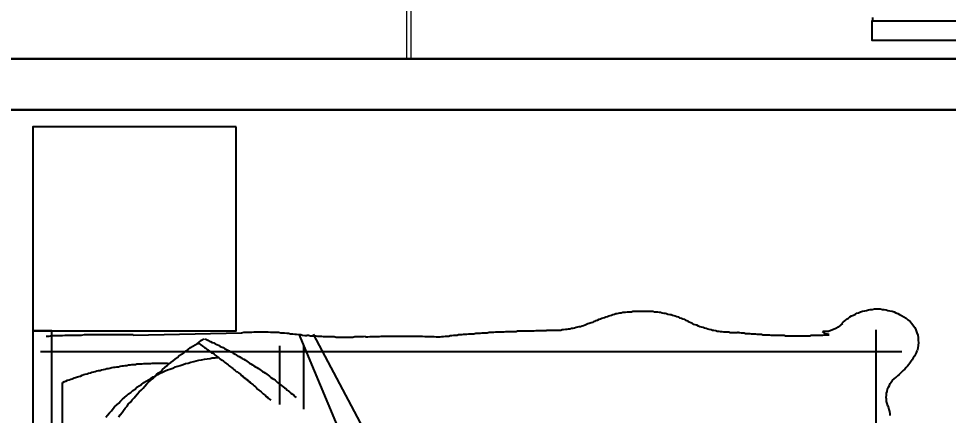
# Model space of a CAD drawing. Extents: x -454308 to 890911, y -14103 to 1343694.
# Drawn here: x 198734.8 to 198817, y 662056 to 662091 of the extents above; entities that cross this region are included whole.
import ezdxf

# ---------------------------------------------------------------- set-up
doc = ezdxf.new("R2010")
doc.units = 0
doc.header["$MEASUREMENT"] = 0
doc.header["$PDMODE"] = 32
doc.linetypes.add('DOT2', pattern=[3.175, 0, -3.175])
doc.layers.add('A-Door', color=144, linetype='Continuous')
doc.layers.add('FURN', color=250, linetype='Continuous')
for name, color, linetype, lineweight in [('A-Wall', 7, 'Continuous', 30), ('AR- Dim', 159, 'Continuous', 9), ('Layer3', 170, 'Continuous', 13), ('Text', 55, 'Continuous', 25)]:
    doc.layers.add(name, color=color, linetype=linetype, lineweight=lineweight)
doc.styles.add('AA_03.50', font='ARIALN.TTF', dxfattribs={"height": 8})
doc.dimstyles.new('AA_03.50', dxfattribs={"dimtxt": 9, "dimasz": 3.25, "dimexe": 1.75, "dimexo": 3.375, "dimgap": 0.09, "dimtad": 0, "dimdec": 0, "dimzin": 3, "dimdsep": 46, "dimlunit": 4, "dimtxsty": 'AA_03.50', "dimblk": 'DOTSMALL', "dimcen": 0.09, "dimclre": 7, "dimadec": 0, "dimazin": 0, "dimtfac": 1, "dimtdec": 0, "dimtofl": 0, "dimtmove": 0, "dimatfit": 3, "dimfxl": 1, "dimtolj": 1, "dimtzin": 0, "dimlwd": -1, "dimarcsym": 0})

# ---------------------------------------------------------------- blocks, each defined once
blk = doc.blocks.new('BD')
at = {"layer": 'FURN'}
for points in [[(166042.034, 672824.709), (166059.993, 672824.709), (166059.993, 672806.709), (166042.034, 672806.709), (166042.034, 672824.709)], [(165988.527, 672807.367), (165988.404, 672807.49), (165988.239, 672807.614), (165988.116, 672807.737), (165987.952, 672807.819), (165987.829, 672807.942), (165987.664, 672808.024), (165987.5, 672808.107), (165987.335, 672808.189), (165987.212, 672808.271), (165987.048, 672808.312), (165986.883, 672808.394), (165986.719, 672808.435), (165986.513, 672808.477), (165986.349, 672808.518), (165986.185, 672808.559), (165986.02, 672808.6), (165985.856, 672808.6), (165985.65, 672808.641), (165985.486, 672808.641), (165985.322, 672808.641), (165985.157, 672808.641), (165984.952, 672808.6), (165984.787, 672808.6), (165984.623, 672808.559), (165984.459, 672808.518), (165984.294, 672808.477), (165984.089, 672808.435), (165983.924, 672808.394), (165983.76, 672808.312), (165983.596, 672808.23), (165983.431, 672808.148), (165983.267, 672808.066)], [(166006.281, 672808.435), (166006.157, 672808.435), (166006.034, 672808.435), (166005.87, 672808.435), (166005.746, 672808.435), (166005.623, 672808.435), (166005.5, 672808.435), (166005.335, 672808.435), (166005.212, 672808.435), (166005.089, 672808.394), (166004.924, 672808.394), (166004.801, 672808.394), (166004.678, 672808.353), (166004.555, 672808.353), (166004.39, 672808.312), (166004.267, 672808.271), (166004.144, 672808.271), (166004.02, 672808.23), (166003.897, 672808.189), (166003.733, 672808.148), (166003.609, 672808.148), (166003.486, 672808.107), (166003.363, 672808.066), (166003.239, 672808.024), (166003.116, 672807.983), (166002.993, 672807.942), (166002.87, 672807.86), (166002.705, 672807.819), (166002.582, 672807.778), (166002.459, 672807.737), (166002.335, 672807.655), (166002.212, 672807.614), (166002.089, 672807.572)], [(166010.349, 672807.531), (166010.226, 672807.614), (166010.102, 672807.655), (166009.979, 672807.737), (166009.856, 672807.778), (166009.733, 672807.819), (166009.609, 672807.86), (166009.486, 672807.901), (166009.363, 672807.942), (166009.239, 672807.983), (166009.116, 672808.024), (166008.993, 672808.066), (166008.87, 672808.107), (166008.746, 672808.148), (166008.623, 672808.189), (166008.5, 672808.23), (166008.376, 672808.23), (166008.253, 672808.271), (166008.13, 672808.312), (166008.007, 672808.312), (166007.883, 672808.353), (166007.76, 672808.353), (166007.637, 672808.353), (166007.472, 672808.394), (166007.349, 672808.394), (166007.226, 672808.394), (166007.102, 672808.394), (166006.979, 672808.435), (166006.856, 672808.435), (166006.692, 672808.435), (166006.568, 672808.435), (166006.445, 672808.435), (166006.322, 672808.435)], [(165983.267, 672808.066), (165983.061, 672807.942), (165982.856, 672807.819), (165982.692, 672807.696), (165982.486, 672807.531), (165982.363, 672807.367), (165982.198, 672807.161), (165982.075, 672806.997), (165981.993, 672806.792), (165981.911, 672806.545), (165981.829, 672806.34), (165981.787, 672806.134), (165981.787, 672805.887), (165981.746, 672805.641), (165981.787, 672805.435), (165981.829, 672805.189), (165981.87, 672804.942)], [(165988.486, 672807.367), (165988.65, 672807.203), (165988.856, 672807.038), (165989.061, 672806.915), (165989.267, 672806.833), (165989.513, 672806.751), (165989.719, 672806.668), (165989.965, 672806.668), (165990.212, 672806.668)], [(165997.65, 672806.586), (165997.774, 672806.545), (165997.938, 672806.545), (165998.102, 672806.545), (165998.226, 672806.545), (165998.39, 672806.545), (165998.513, 672806.586), (165998.678, 672806.586), (165998.801, 672806.586), (165998.965, 672806.586), (165999.089, 672806.627), (165999.253, 672806.627), (165999.376, 672806.668), (165999.541, 672806.668), (165999.664, 672806.709), (165999.829, 672806.751), (165999.952, 672806.751), (166000.075, 672806.792), (166000.239, 672806.833), (166000.363, 672806.874), (166000.527, 672806.915), (166000.65, 672806.956), (166000.774, 672806.997), (166000.938, 672807.038), (166001.061, 672807.079), (166001.185, 672807.12), (166001.349, 672807.203), (166001.472, 672807.244), (166001.596, 672807.285), (166001.719, 672807.367), (166001.883, 672807.408), (166002.007, 672807.49), (166002.13, 672807.531)], [(166010.308, 672807.572), (166010.431, 672807.531), (166010.555, 672807.449), (166010.678, 672807.408), (166010.842, 672807.367), (166010.965, 672807.326), (166011.089, 672807.285), (166011.212, 672807.203), (166011.335, 672807.161), (166011.459, 672807.12), (166011.623, 672807.079), (166011.746, 672807.079), (166011.87, 672807.038), (166011.993, 672806.997), (166012.157, 672806.956), (166012.281, 672806.915), (166012.404, 672806.915), (166012.568, 672806.874), (166012.692, 672806.874), (166012.815, 672806.833), (166012.938, 672806.833), (166013.102, 672806.792), (166013.226, 672806.792), (166013.349, 672806.751), (166013.513, 672806.751), (166013.637, 672806.751), (166013.801, 672806.751), (166013.924, 672806.751), (166014.048, 672806.751), (166014.212, 672806.751), (166014.335, 672806.751), (166014.459, 672806.751), (166014.623, 672806.751)], [(165985.527, 672806.792), (165985.527, 672782.216), (165985.527, 672731.627)], [(165989.637, 672806.381), (165989.801, 672806.422), (165989.965, 672806.463), (165990.089, 672806.545), (165990.253, 672806.668)], [(165989.637, 672806.34), (165989.76, 672806.34), (165989.883, 672806.34), (165990.007, 672806.34), (165990.13, 672806.34), (165990.253, 672806.298), (165990.376, 672806.298), (165990.5, 672806.298), (165990.623, 672806.298), (165990.746, 672806.298), (165990.87, 672806.298), (165990.993, 672806.298), (165991.116, 672806.298), (165991.239, 672806.298), (165991.363, 672806.257), (165991.486, 672806.257), (165991.609, 672806.257), (165991.733, 672806.257), (165991.897, 672806.257), (165992.02, 672806.257), (165992.144, 672806.257), (165992.267, 672806.257), (165992.39, 672806.257), (165992.513, 672806.257), (165992.637, 672806.257), (165992.76, 672806.257), (165992.883, 672806.257), (165993.007, 672806.257), (165993.13, 672806.257), (165993.253, 672806.257), (165993.376, 672806.257), (165993.5, 672806.257), (165993.623, 672806.298), (165993.746, 672806.298), (165993.87, 672806.298), (165993.993, 672806.298), (165994.116, 672806.298), (165994.281, 672806.298), (165994.404, 672806.298), (165994.527, 672806.298), (165994.65, 672806.298), (165994.774, 672806.298), (165994.897, 672806.34), (165995.02, 672806.34), (165995.144, 672806.34), (165995.267, 672806.34), (165995.39, 672806.34), (165995.513, 672806.34), (165995.637, 672806.381), (165995.76, 672806.381), (165995.883, 672806.381), (165996.007, 672806.381), (165996.13, 672806.422), (165996.253, 672806.422), (165996.376, 672806.422), (165996.5, 672806.422), (165996.623, 672806.463), (165996.746, 672806.463), (165996.911, 672806.463), (165997.034, 672806.463), (165997.157, 672806.504), (165997.281, 672806.504), (165997.404, 672806.504), (165997.527, 672806.545), (165997.65, 672806.545)], [(166024.157, 672806.175), (166023.993, 672806.175), (166023.87, 672806.216), (166023.705, 672806.216), (166023.541, 672806.257), (166023.418, 672806.257), (166023.253, 672806.257), (166023.13, 672806.298), (166022.965, 672806.298), (166022.801, 672806.34), (166022.678, 672806.34), (166022.513, 672806.34), (166022.39, 672806.381), (166022.226, 672806.381), (166022.061, 672806.381), (166021.938, 672806.422), (166021.774, 672806.422), (166021.65, 672806.422), (166021.486, 672806.463), (166021.322, 672806.463), (166021.198, 672806.463), (166021.034, 672806.463), (166020.87, 672806.504), (166020.746, 672806.504), (166020.582, 672806.504), (166020.459, 672806.504), (166020.294, 672806.545), (166020.13, 672806.545), (166020.007, 672806.545), (166019.842, 672806.545), (166019.678, 672806.586), (166019.555, 672806.586), (166019.39, 672806.586), (166019.267, 672806.586), (166019.102, 672806.627), (166018.938, 672806.627), (166018.815, 672806.627), (166018.65, 672806.627), (166018.486, 672806.627), (166018.363, 672806.627), (166018.198, 672806.668), (166018.075, 672806.668), (166017.911, 672806.668), (166017.746, 672806.668), (166017.623, 672806.668), (166017.459, 672806.668), (166017.294, 672806.668), (166017.171, 672806.709), (166017.007, 672806.709), (166016.883, 672806.709), (166016.719, 672806.709), (166016.555, 672806.709), (166016.431, 672806.709), (166016.267, 672806.709), (166016.102, 672806.709), (166015.979, 672806.709), (166015.815, 672806.709), (166015.692, 672806.709), (166015.527, 672806.751), (166015.363, 672806.751), (166015.239, 672806.751), (166015.075, 672806.751), (166014.911, 672806.751), (166014.787, 672806.751), (166014.623, 672806.751)], [(166041.541, 672806.545), (166041.335, 672806.586), (166041.171, 672806.586), (166040.965, 672806.586), (166040.801, 672806.586), (166040.637, 672806.586), (166040.431, 672806.627), (166040.267, 672806.627), (166040.102, 672806.627), (166039.897, 672806.627), (166039.733, 672806.627), (166039.527, 672806.627), (166039.363, 672806.627), (166039.198, 672806.627), (166038.993, 672806.586), (166038.829, 672806.586), (166038.664, 672806.586), (166038.459, 672806.586), (166038.294, 672806.586), (166038.089, 672806.545), (166037.924, 672806.545), (166037.76, 672806.545), (166037.555, 672806.504), (166037.39, 672806.504), (166037.226, 672806.463), (166037.02, 672806.463), (166036.856, 672806.422), (166036.692, 672806.422), (166036.486, 672806.381), (166036.322, 672806.381), (166036.157, 672806.34), (166035.952, 672806.298), (166035.787, 672806.298)], [(166051.116, 672806.34), (166041.541, 672806.545)], [(166058.308, 672731.833), (166058.308, 672806.709), (166059.993, 672806.709), (166059.993, 672731.833), (166058.308, 672731.833)], [(166035.212, 672806.422), (166001.596, 672743.052)], [(166036.486, 672806.422), (166009.527, 672741.983)], [(166030.609, 672806.175), (166030.404, 672806.175), (166030.198, 672806.216), (166029.993, 672806.216), (166029.787, 672806.216), (166029.582, 672806.216), (166029.376, 672806.216), (166029.212, 672806.257), (166029.007, 672806.257), (166028.801, 672806.257), (166028.596, 672806.257), (166028.39, 672806.257), (166028.185, 672806.257), (166027.979, 672806.257), (166027.774, 672806.257), (166027.568, 672806.257), (166027.363, 672806.257), (166027.157, 672806.257), (166026.952, 672806.257), (166026.787, 672806.257), (166026.582, 672806.257), (166026.376, 672806.257), (166026.171, 672806.257), (166025.965, 672806.257), (166025.76, 672806.257), (166025.555, 672806.257), (166025.349, 672806.216), (166025.144, 672806.216), (166024.938, 672806.216), (166024.733, 672806.216), (166024.527, 672806.216), (166024.363, 672806.175), (166024.157, 672806.175)], [(166030.609, 672806.216), (166030.774, 672806.175), (166030.938, 672806.175), (166031.102, 672806.175), (166031.267, 672806.175), (166031.39, 672806.175), (166031.555, 672806.175), (166031.719, 672806.134), (166031.883, 672806.134), (166032.048, 672806.134), (166032.212, 672806.134), (166032.376, 672806.134), (166032.541, 672806.134), (166032.705, 672806.134), (166032.87, 672806.134), (166033.034, 672806.134), (166033.198, 672806.134), (166033.363, 672806.175), (166033.527, 672806.175), (166033.692, 672806.175), (166033.856, 672806.175), (166034.02, 672806.175), (166034.185, 672806.175), (166034.308, 672806.175), (166034.472, 672806.216), (166034.637, 672806.216), (166034.801, 672806.216), (166034.965, 672806.257), (166035.13, 672806.257), (166035.294, 672806.257), (166035.459, 672806.257), (166035.623, 672806.298), (166035.787, 672806.298)], [(166044.829, 672806.011), (166044.705, 672805.97), (166044.541, 672805.887), (166044.418, 672805.805), (166044.294, 672805.764), (166044.13, 672805.682), (166044.007, 672805.641), (166043.883, 672805.559), (166043.719, 672805.518), (166043.596, 672805.435), (166043.472, 672805.353), (166043.349, 672805.312), (166043.185, 672805.23), (166043.061, 672805.148), (166042.938, 672805.107), (166042.815, 672805.024), (166042.65, 672804.942), (166042.527, 672804.86), (166042.404, 672804.819), (166042.281, 672804.737), (166042.116, 672804.655), (166041.993, 672804.572), (166041.87, 672804.49), (166041.746, 672804.449), (166041.623, 672804.367), (166041.5, 672804.285), (166041.335, 672804.203), (166041.212, 672804.12), (166041.089, 672804.038), (166040.965, 672803.956), (166040.842, 672803.874), (166040.719, 672803.792), (166040.596, 672803.709), (166040.472, 672803.627), (166040.308, 672803.545), (166040.185, 672803.463), (166040.061, 672803.381), (166039.938, 672803.298), (166039.815, 672803.216), (166039.692, 672803.134), (166039.568, 672803.052), (166039.445, 672802.97), (166039.322, 672802.887), (166039.198, 672802.805), (166039.075, 672802.723), (166038.952, 672802.6), (166038.829, 672802.518), (166038.705, 672802.435), (166038.582, 672802.353), (166038.5, 672802.271), (166038.376, 672802.148), (166038.253, 672802.066), (166038.13, 672801.983), (166038.007, 672801.901), (166037.883, 672801.778), (166037.76, 672801.696), (166037.637, 672801.614), (166037.513, 672801.49), (166037.431, 672801.408), (166037.308, 672801.326), (166037.185, 672801.203), (166037.061, 672801.12), (166036.938, 672801.038), (166036.856, 672800.915), (166036.733, 672800.833)], [(166045.445, 672805.682), (166045.363, 672805.6), (166045.239, 672805.559), (166045.157, 672805.477), (166045.034, 672805.394), (166044.911, 672805.312), (166044.829, 672805.23), (166044.705, 672805.189), (166044.623, 672805.107), (166044.5, 672805.024), (166044.418, 672804.942), (166044.294, 672804.86), (166044.212, 672804.778), (166044.089, 672804.737), (166043.965, 672804.655), (166043.883, 672804.572), (166043.76, 672804.49), (166043.678, 672804.408), (166043.555, 672804.326), (166043.472, 672804.244), (166043.349, 672804.161), (166043.267, 672804.12), (166043.144, 672804.038), (166043.061, 672803.956), (166042.938, 672803.874), (166042.856, 672803.792), (166042.733, 672803.709), (166042.65, 672803.627), (166042.527, 672803.545), (166042.445, 672803.463), (166042.322, 672803.381), (166042.239, 672803.298), (166042.116, 672803.216), (166042.034, 672803.134), (166041.911, 672803.093), (166041.829, 672803.011), (166041.705, 672802.929), (166041.623, 672802.846), (166041.541, 672802.764), (166041.418, 672802.682), (166041.335, 672802.6), (166041.212, 672802.518), (166041.13, 672802.435), (166041.007, 672802.353), (166040.924, 672802.271), (166040.801, 672802.189), (166040.719, 672802.107), (166040.637, 672802.024), (166040.513, 672801.942), (166040.431, 672801.86), (166040.308, 672801.778), (166040.226, 672801.696), (166040.144, 672801.572), (166040.02, 672801.49), (166039.938, 672801.408), (166039.815, 672801.326), (166039.733, 672801.244), (166039.65, 672801.161), (166039.527, 672801.079), (166039.445, 672800.997), (166039.363, 672800.915), (166039.239, 672800.833), (166039.157, 672800.751), (166039.075, 672800.668), (166038.952, 672800.586)], [(166052.39, 672799.107), (166052.267, 672799.312), (166052.102, 672799.518), (166051.979, 672799.682), (166051.815, 672799.887), (166051.65, 672800.052), (166051.527, 672800.257), (166051.363, 672800.422), (166051.198, 672800.627), (166051.034, 672800.792), (166050.911, 672800.956), (166050.746, 672801.161), (166050.582, 672801.326), (166050.418, 672801.49), (166050.253, 672801.655), (166050.089, 672801.819), (166049.924, 672802.024), (166049.76, 672802.189), (166049.555, 672802.353), (166049.39, 672802.518), (166049.226, 672802.682), (166049.061, 672802.846), (166048.897, 672803.011), (166048.692, 672803.134), (166048.527, 672803.298), (166048.322, 672803.463), (166048.157, 672803.627), (166047.993, 672803.792), (166047.787, 672803.915), (166047.582, 672804.079), (166047.418, 672804.203), (166047.212, 672804.367), (166047.048, 672804.531), (166046.842, 672804.655), (166046.637, 672804.778), (166046.472, 672804.942), (166046.267, 672805.066), (166046.061, 672805.23), (166045.856, 672805.353), (166045.65, 672805.477), (166045.445, 672805.6), (166045.281, 672805.723), (166045.075, 672805.887), (166044.87, 672806.011)], [(166058.801, 672806.257), (166058.555, 672806.257), (166058.308, 672806.298), (166058.061, 672806.298), (166057.815, 672806.298), (166057.568, 672806.298), (166057.363, 672806.298), (166057.116, 672806.34), (166056.87, 672806.34), (166056.623, 672806.34), (166056.376, 672806.34), (166056.171, 672806.34), (166055.924, 672806.34), (166055.678, 672806.34), (166055.431, 672806.381), (166055.185, 672806.381), (166054.938, 672806.381), (166054.733, 672806.381), (166054.486, 672806.381), (166054.239, 672806.381), (166053.993, 672806.381), (166053.746, 672806.381), (166053.5, 672806.381), (166053.294, 672806.381), (166053.048, 672806.381), (166052.801, 672806.381), (166052.555, 672806.381), (166052.308, 672806.381), (166052.061, 672806.381), (166051.856, 672806.381), (166051.609, 672806.381), (166051.363, 672806.381), (166051.116, 672806.381)], [(165981.911, 672804.942), (165981.952, 672804.778), (165982.034, 672804.655), (165982.116, 672804.49), (165982.239, 672804.326), (165982.322, 672804.161), (165982.404, 672804.038), (165982.527, 672803.874), (165982.609, 672803.751), (165982.733, 672803.586), (165982.856, 672803.463), (165982.979, 672803.34), (165983.102, 672803.216), (165983.226, 672803.093), (165983.349, 672802.97), (165983.472, 672802.846), (165983.637, 672802.723)], [(166059.294, 672804.901), (165983.226, 672804.901)], [(166036.075, 672805.394), (166036.075, 672799.805)], [(166038.212, 672805.394), (166038.212, 672800.216)], [(166053.541, 672799.107), (166053.376, 672799.271), (166053.212, 672799.477), (166053.048, 672799.641), (166052.883, 672799.846), (166052.76, 672800.011), (166052.555, 672800.175), (166052.39, 672800.34), (166052.226, 672800.504), (166052.061, 672800.668), (166051.897, 672800.833), (166051.692, 672800.997), (166051.527, 672801.161), (166051.322, 672801.285), (166051.157, 672801.449), (166050.952, 672801.572), (166050.787, 672801.737), (166050.582, 672801.86), (166050.376, 672801.983), (166050.171, 672802.148), (166049.965, 672802.271), (166049.76, 672802.394), (166049.555, 672802.518), (166049.349, 672802.641), (166049.144, 672802.723), (166048.938, 672802.846), (166048.733, 672802.97), (166048.527, 672803.052), (166048.281, 672803.175), (166048.075, 672803.257), (166047.87, 672803.34), (166047.623, 672803.422), (166047.418, 672803.545), (166047.171, 672803.586), (166046.965, 672803.668), (166046.719, 672803.751), (166046.513, 672803.833), (166046.267, 672803.874), (166046.02, 672803.956), (166045.774, 672803.997), (166045.568, 672804.079), (166045.322, 672804.12), (166045.075, 672804.161), (166044.829, 672804.203), (166044.582, 672804.244), (166044.335, 672804.285), (166044.13, 672804.326), (166043.883, 672804.326), (166043.637, 672804.367)], [(166057.322, 672802.148), (166057.198, 672802.23), (166057.075, 672802.271), (166056.911, 672802.353), (166056.787, 672802.394), (166056.623, 672802.435), (166056.5, 672802.477), (166056.335, 672802.559), (166056.212, 672802.6), (166056.048, 672802.641), (166055.924, 672802.682), (166055.76, 672802.723), (166055.637, 672802.805), (166055.472, 672802.846), (166055.349, 672802.887), (166055.185, 672802.929), (166055.061, 672802.97), (166054.897, 672803.011), (166054.774, 672803.052), (166054.609, 672803.093), (166054.486, 672803.134), (166054.322, 672803.175), (166054.198, 672803.216), (166054.034, 672803.216), (166053.911, 672803.257), (166053.746, 672803.298), (166053.582, 672803.34), (166053.459, 672803.381), (166053.294, 672803.381), (166053.171, 672803.422), (166053.007, 672803.463), (166052.842, 672803.504), (166052.719, 672803.504), (166052.555, 672803.545), (166052.431, 672803.545), (166052.267, 672803.586), (166052.102, 672803.627), (166051.979, 672803.627), (166051.815, 672803.668), (166051.692, 672803.668), (166051.527, 672803.709), (166051.363, 672803.709), (166051.239, 672803.751), (166051.075, 672803.751), (166050.911, 672803.751), (166050.787, 672803.792), (166050.623, 672803.792), (166050.459, 672803.792), (166050.335, 672803.792), (166050.171, 672803.833), (166050.007, 672803.833), (166049.883, 672803.833), (166049.719, 672803.833), (166049.555, 672803.833), (166049.431, 672803.874), (166049.267, 672803.874), (166049.102, 672803.874), (166048.979, 672803.874), (166048.815, 672803.874), (166048.65, 672803.874), (166048.527, 672803.874), (166048.363, 672803.874), (166048.198, 672803.874), (166048.075, 672803.874), (166047.911, 672803.833)], [(165984.459, 672800.093), (165984.541, 672800.298), (165984.582, 672800.463), (165984.582, 672800.668), (165984.623, 672800.833), (165984.582, 672801.038), (165984.582, 672801.203), (165984.541, 672801.367), (165984.5, 672801.572), (165984.418, 672801.737), (165984.335, 672801.901), (165984.253, 672802.066), (165984.171, 672802.189), (165984.048, 672802.353), (165983.924, 672802.477), (165983.76, 672802.6), (165983.637, 672802.723)], [(166057.363, 672734.915), (166057.363, 672802.148)], [(165984.459, 672800.093), (165984.418, 672799.929), (165984.376, 672799.764), (165984.335, 672799.6), (165984.294, 672799.394), (165984.294, 672799.23)]]:
    blk.add_lwpolyline(points, dxfattribs=at)
blk = doc.blocks.new('_DotSmall')
at = {"color": 0, "linetype": 'ByBlock', "const_width": 0.5}
blk.add_lwpolyline([(-0.0625, 0, 1), (0.0625, 0, 1)], format="xyb", close=True, dxfattribs=at)
blk = doc.blocks.new('*D225')
at = {"layer": 'AR- Dim', "color": 7, "linetype": 'DOT2', "lineweight": -2, "transparency": 16777216}
for p, q in [((198730.208, 662082.979), (198709.758, 662082.979)), ((198739.197, 661947.773), (198709.758, 661947.773))]:
    blk.add_line(p, q, dxfattribs=at)
at = {"layer": 'AR- Dim', "color": 0, "transparency": 16777216}
for p, q in [((198711.508, 662082.979), (198711.508, 662026.434)), ((198711.508, 661947.773), (198711.508, 662004.317))]:
    blk.add_line(p, q, dxfattribs=at)
at = {"layer": 'DEFPOINTS', "color": 0, "lineweight": 30, "transparency": 16777216}
for p in [(198733.583, 662082.979), (198711.508, 661947.773), (198742.572, 661947.773)]:
    blk.add_point(p, dxfattribs=at)
at = {"layer": 'AR- Dim', "color": 0, "transparency": 16777216, "xscale": 3.25, "yscale": 3.25, "zscale": 3.25}
for p, rotation in [((198711.508, 662082.979), 90), ((198711.508, 661947.773), 270)]:
    blk.add_blockref('_DotSmall', p, dxfattribs=dict(at, rotation=rotation))
at = {"layer": 'AR- Dim', "color": 0, "lineweight": 30, "transparency": 16777216, "insert": (198711.508, 662015.376), "char_height": 8, "attachment_point": 5, "rotation": 90, "style": 'AA_03.50'}
blk.add_mtext('\\A1;11\'-3"', dxfattribs=at)

msp = doc.modelspace()

# ---------------------------------------------------------------- linework, layer by layer
at = {"layer": 'A-Door'}
msp.add_lwpolyline([(198810.26, 662091.134), (198810.251, 662091.018), (198810.251, 662090.923), (198810.185, 662090.801), (198810.185, 662089.14), (198841.083, 662089.14), (198841.083, 662087.479), (198836.764, 662087.479), (198836.764, 662089.14), (198838.425, 662089.14), (198838.425, 662090.801), (198840.086, 662090.801), (198840.086, 662089.14), (198836.764, 662089.14), (198836.764, 662090.801), (198810.185, 662090.801)], dxfattribs=at)
at = {"layer": 'A-Wall'}
for points in [[(198836.583, 662153.273), (198733.583, 662153.273), (198733.583, 662087.479), (198841.083, 662087.479)], [(198841.083, 662082.979), (198733.583, 662082.979), (198733.561, 661706.931)]]:
    msp.add_lwpolyline(points, dxfattribs=at)
at = {"layer": 'Layer3'}
for p, q in [((198769.083, 662153.273), (198769.083, 662087.479)), ((198769.483, 662153.273), (198769.483, 662087.479))]:
    msp.add_line(p, q, dxfattribs=at)

# ---------------------------------------------------------------- block references
at = {"layer": 'Text', "xscale": -1}
msp.add_blockref('BD', (364796.072, -10743.231), dxfattribs=at)

# ---------------------------------------------------------------- dimensions: what is measured, and where the dimension line sits
at = {"layer": 'AR- Dim', "lineweight": 30}
dim = msp.add_linear_dim(base=(198711.508, 661947.773), p1=(198733.583, 662082.979), p2=(198742.572, 661947.773), angle=90, dimstyle='AA_03.50', override={"dimtxt": 8, "dimdec": 1, "dimtdec": 1, "dimtmove": 1, "dimfxl": 0.1}, dxfattribs=at)
dim.commit()
dim.dimension.update_dxf_attribs({"geometry": '*D225', "text_midpoint": (198711.508, 662015.376)})

doc.saveas('drawing.dxf')
